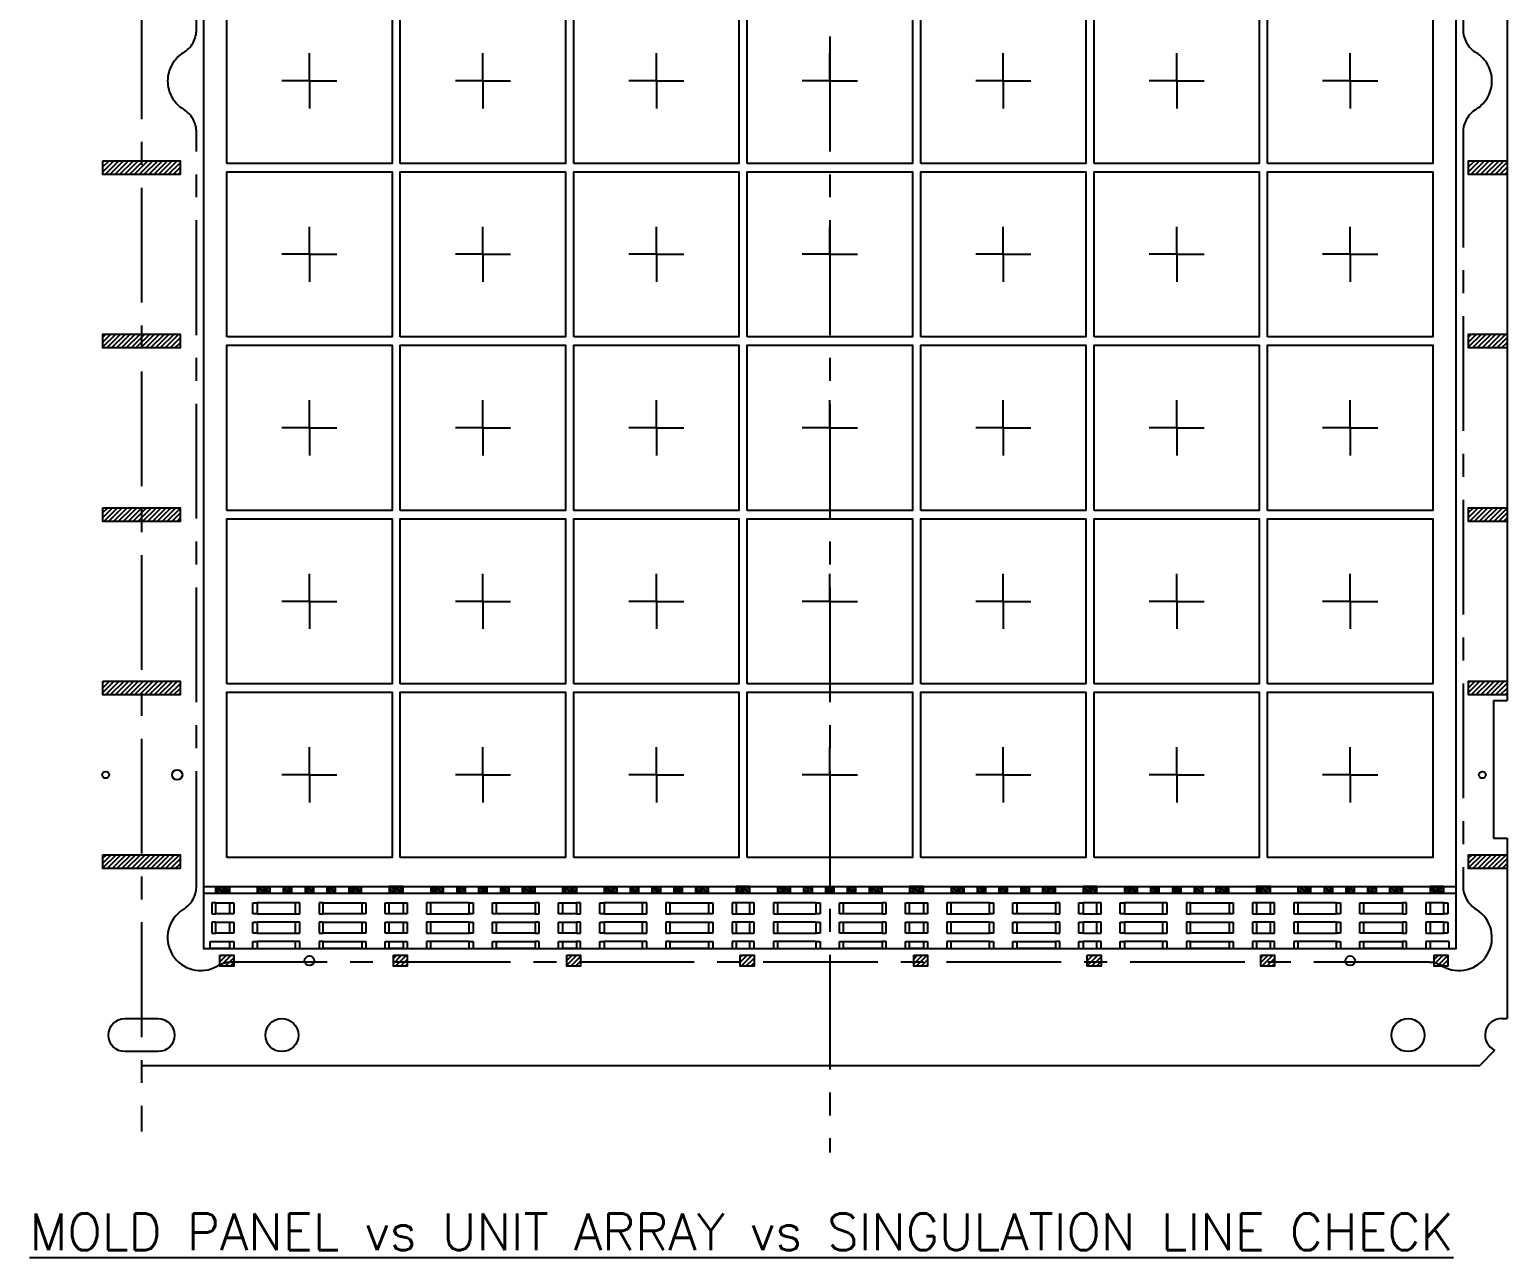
# Model space of a CAD drawing. Extents: x 300 to 380, y -89 to 40.
# Drawn here: x 299.7 to 380.2, y -88.7 to -21.9 of the extents above; entities that cross this region are included whole.
import ezdxf

# ---------------------------------------------------------------- set-up
doc = ezdxf.new("R2010")
doc.units = 0
doc.header["$LTSCALE"] = 5
doc.header["$MEASUREMENT"] = 0
doc.linetypes.add('CENTER', pattern=[2, 1.25, -0.25, 0.25, -0.25])
doc.layers.get('0').update_dxf_attribs({"linetype": 'CONTINUOUS'})
for name, color, linetype in [('CENTER', 1, 'CENTER'), ('Layer1', 4, 'CONTINUOUS'), ('SECTION', 6, 'CONTINUOUS')]:
    doc.layers.add(name, color=color, linetype=linetype)
doc.styles.add('ROMANS', font='romans.shx', dxfattribs={"height": 2})
pattern_1 = [(135, (325.42159, 675.751135), (-0.066291261, -0.066291261), [])]

# ---------------------------------------------------------------- blocks, each defined once
blk = doc.blocks.new('*U0')
at = {"linetype": 'ByBlock'}
blk.add_lwpolyline([(-4.5, -4.5), (-4.5, 4.5), (4.5, 4.5), (4.5, -4.5)], close=True, dxfattribs=at)
blk = doc.blocks.new('*U1')
at = {"color": 0, "linetype": 'ByBlock', "lineweight": -2}
for p in [(0, 75.6), (9.45, 75.6), (18.9, 75.6), (28.35, 75.6), (37.8, 75.6), (47.25, 75.6), (56.7, 75.6), (0, 66.15), (9.45, 66.15), (18.9, 66.15), (28.35, 66.15), (37.8, 66.15), (47.25, 66.15), (56.7, 66.15), (0, 56.7), (9.45, 56.7), (18.9, 56.7), (28.35, 56.7), (37.8, 56.7), (47.25, 56.7), (56.7, 56.7), (0, 47.25), (9.45, 47.25), (18.9, 47.25), (28.35, 47.25), (37.8, 47.25), (47.25, 47.25), (56.7, 47.25), (0, 37.8), (9.45, 37.8), (18.9, 37.8), (28.35, 37.8), (37.8, 37.8), (47.25, 37.8), (56.7, 37.8), (0, 28.35), (9.45, 28.35), (18.9, 28.35), (28.35, 28.35), (37.8, 28.35), (47.25, 28.35), (56.7, 28.35), (0, 18.9), (9.45, 18.9), (18.9, 18.9), (28.35, 18.9), (37.8, 18.9), (47.25, 18.9), (56.7, 18.9), (0, 9.45), (9.45, 9.45), (18.9, 9.45), (28.35, 9.45), (37.8, 9.45), (47.25, 9.45), (56.7, 9.45), (0, 0), (9.45, 0), (18.9, 0), (28.35, 0), (37.8, 0), (47.25, 0), (56.7, 0)]:
    blk.add_blockref('*U0', p, dxfattribs=at)

msp = doc.modelspace()

# ---------------------------------------------------------------- hatches: boundary and pattern name
at = {"layer": 'Layer1'}
h = msp.add_hatch(dxfattribs=at)
h.set_pattern_fill('ANSI31', color=256, scale=1.5, angle=180, style=0)
h.set_pattern_definition([(225, (716.21517, 275.76564), (0.13258252, -0.13258252), [])])
h.paths.add_polyline_path([(307.929, -67.545), (307.929, -66.795), (303.727, -66.795), (303.727, -67.545)])
h.paths.add_polyline_path([(307.929, -58.095), (307.929, -57.345), (303.727, -57.345), (303.727, -58.095)])
h.paths.add_polyline_path([(303.727, -47.895), (303.727, -48.645), (307.929, -48.645), (307.929, -47.895)])
h.paths.add_polyline_path([(307.929, -39.195), (307.929, -38.445), (303.727, -38.445), (303.727, -39.195)])
h.paths.add_polyline_path([(307.929, -29.745), (307.929, -28.995), (303.727, -28.995), (303.727, -29.745)])
h.paths.add_polyline_path([(307.929, -20.295), (307.929, -19.545), (303.727, -19.545), (303.727, -20.295)])
h.paths.add_polyline_path([(307.929, -10.845), (307.929, -10.095), (303.727, -10.095), (303.727, -10.845)])
h.paths.add_polyline_path([(307.929, -1.395), (307.929, -0.645), (303.727, -0.645), (303.727, -1.395)])
h.paths.add_polyline_path([(307.929, 8.055), (307.929, 8.805), (303.727, 8.805), (303.727, 8.055)])
h.paths.add_polyline_path([(303.727, 18.255), (303.727, 17.505), (307.929, 17.505), (307.929, 18.255)])
h = msp.add_hatch(dxfattribs=at)
h.set_pattern_fill('ANSI31', color=256, scale=1.5, angle=180, style=0)
h.set_pattern_definition([(225, (790.61517, 275.76564), (0.13258252, -0.13258252), [])])
h.paths.add_polyline_path([(380.229, 17.505), (380.229, 18.255), (378.127, 18.255), (378.127, 17.505)])
h.paths.add_polyline_path([(380.229, 8.055), (380.229, 8.805), (378.127, 8.805), (378.127, 8.055)])
h.paths.add_polyline_path([(380.229, -1.395), (380.229, -0.645), (378.127, -0.645), (378.127, -1.395)])
h.paths.add_polyline_path([(380.229, -10.845), (380.229, -10.095), (378.127, -10.095), (378.127, -10.845)])
h.paths.add_polyline_path([(380.229, -20.295), (380.229, -19.545), (378.127, -19.545), (378.127, -20.295)])
h.paths.add_polyline_path([(380.229, -29.745), (380.229, -28.995), (378.127, -28.995), (378.127, -29.745)])
h.paths.add_polyline_path([(380.229, -39.195), (380.229, -38.445), (378.127, -38.445), (378.127, -39.195)])
h.paths.add_polyline_path([(380.229, -48.645), (380.229, -47.895), (378.127, -47.895), (378.127, -48.645)])
h.paths.add_polyline_path([(380.229, -58.095), (380.229, -57.345), (378.127, -57.345), (378.127, -58.095)])
h.paths.add_polyline_path([(380.229, -67.545), (380.229, -66.795), (378.127, -66.795), (378.127, -67.545)])
h = msp.add_hatch(dxfattribs=at)
h.set_pattern_fill('ANSI31', color=256, scale=1.5, angle=180, style=0)
h.set_pattern_definition([(225, (791.21517, 179.91564), (0.13258252, -0.13258252), [])])
h.paths.add_polyline_path([(310.854, -72.87), (310.854, -72.27), (310.104, -72.27), (310.104, -72.87)])
h.paths.add_polyline_path([(320.304, -72.87), (320.304, -72.27), (319.554, -72.27), (319.554, -72.87)])
h.paths.add_polyline_path([(329.004, -72.27), (329.004, -72.87), (329.754, -72.87), (329.754, -72.27)])
h.paths.add_polyline_path([(338.454, -72.87), (339.204, -72.87), (339.204, -72.27), (338.454, -72.27)])
h.paths.add_polyline_path([(348.654, -72.87), (348.654, -72.27), (347.904, -72.27), (347.904, -72.87)])
h.paths.add_polyline_path([(357.354, -72.87), (358.104, -72.87), (358.104, -72.27), (357.354, -72.27)])
h.paths.add_polyline_path([(367.554, -72.27), (366.804, -72.27), (366.804, -72.87), (367.554, -72.87)])
h.paths.add_polyline_path([(376.254, -72.87), (377.004, -72.87), (377.004, -72.27), (376.254, -72.27)])
at = {"layer": 'SECTION'}
h = msp.add_hatch(dxfattribs=at)
h.set_pattern_fill('ANSI31', color=256, scale=0.75, angle=90, style=0)
h.set_pattern_definition(pattern_1)
h.paths.add_polyline_path([(310.629, -68.895), (310.629, -68.52), (309.879, -68.52), (309.879, -68.895)])
h.paths.add_polyline_path([(312.822, -68.895), (312.822, -68.52), (312.153, -68.52), (312.153, -68.895)])
h.paths.add_polyline_path([(314.01, -68.895), (314.01, -68.52), (313.572, -68.52), (313.572, -68.895)])
h.paths.add_polyline_path([(314.76, -68.895), (315.198, -68.895), (315.198, -68.52), (314.76, -68.52)])
h.paths.add_polyline_path([(316.386, -68.895), (316.386, -68.52), (315.948, -68.52), (315.948, -68.895)])
h.paths.add_polyline_path([(317.136, -68.52), (317.136, -68.895), (317.805, -68.895), (317.805, -68.52)])
h.paths.add_polyline_path([(320.079, -68.895), (320.079, -68.52), (319.329, -68.52), (319.329, -68.895)])
h.paths.add_polyline_path([(322.272, -68.895), (322.272, -68.52), (321.603, -68.52), (321.603, -68.895)])
h.paths.add_polyline_path([(323.46, -68.895), (323.46, -68.52), (323.022, -68.52), (323.022, -68.895)])
h.paths.add_polyline_path([(324.648, -68.895), (324.648, -68.52), (324.21, -68.52), (324.21, -68.895)])
h.paths.add_polyline_path([(325.836, -68.895), (325.836, -68.52), (325.398, -68.52), (325.398, -68.895)])
h.paths.add_polyline_path([(326.586, -68.52), (326.586, -68.895), (327.255, -68.895), (327.255, -68.52)])
h.paths.add_polyline_path([(328.779, -68.52), (328.779, -68.895), (329.529, -68.895), (329.529, -68.52)])
h = msp.add_hatch(dxfattribs=at)
h.set_pattern_fill('ANSI31', color=256, scale=0.75, angle=90, style=0)
h.set_pattern_definition(pattern_1)
h.paths.add_polyline_path([(331.722, -68.895), (331.722, -68.52), (331.053, -68.52), (331.053, -68.895)])
h.paths.add_polyline_path([(332.91, -68.52), (332.472, -68.52), (332.472, -68.895), (332.91, -68.895)])
h.paths.add_polyline_path([(334.098, -68.895), (334.098, -68.52), (333.66, -68.52), (333.66, -68.895)])
h.paths.add_polyline_path([(335.286, -68.52), (334.848, -68.52), (334.848, -68.895), (335.286, -68.895)])
h.paths.add_polyline_path([(336.705, -68.895), (336.705, -68.52), (336.036, -68.52), (336.036, -68.895)])
h.paths.add_polyline_path([(341.172, -68.52), (340.503, -68.52), (340.503, -68.895), (341.172, -68.895)])
h.paths.add_polyline_path([(341.922, -68.52), (341.922, -68.895), (342.36, -68.895), (342.36, -68.52)])
h.paths.add_polyline_path([(343.329, -68.52), (343.11, -68.52), (343.11, -68.895), (343.329, -68.895)])
h.paths.add_polyline_path([(343.329, -68.895), (343.548, -68.895), (343.548, -68.52), (343.329, -68.52)])
h.paths.add_polyline_path([(344.298, -68.895), (344.736, -68.895), (344.736, -68.52), (344.298, -68.52)])
h.paths.add_polyline_path([(345.486, -68.52), (345.486, -68.895), (346.155, -68.895), (346.155, -68.52)])
h.paths.add_polyline_path([(350.622, -68.895), (350.622, -68.52), (349.953, -68.52), (349.953, -68.895)])
h.paths.add_polyline_path([(351.81, -68.895), (351.81, -68.52), (351.372, -68.52), (351.372, -68.895)])
h.paths.add_polyline_path([(352.998, -68.52), (352.56, -68.52), (352.56, -68.895), (352.998, -68.895)])
h.paths.add_polyline_path([(354.186, -68.895), (354.186, -68.52), (353.748, -68.52), (353.748, -68.895)])
h.paths.add_polyline_path([(355.605, -68.895), (355.605, -68.52), (354.936, -68.52), (354.936, -68.895)])
h = msp.add_hatch(dxfattribs=at)
h.set_pattern_fill('ANSI31', color=256, scale=0.75, angle=90, style=0)
h.set_pattern_definition(pattern_1)
h.paths.add_polyline_path([(338.979, -68.895), (338.979, -68.52), (338.229, -68.52), (338.229, -68.895)])
h.paths.add_polyline_path([(348.429, -68.895), (348.429, -68.52), (347.679, -68.52), (347.679, -68.895)])
h = msp.add_hatch(dxfattribs=at)
h.set_pattern_fill('ANSI31', color=256, scale=0.75, angle=90, style=0)
h.set_pattern_definition(pattern_1)
h.paths.add_polyline_path([(357.879, -68.52), (357.129, -68.52), (357.129, -68.895), (357.879, -68.895)])
h.paths.add_polyline_path([(360.072, -68.52), (359.403, -68.52), (359.403, -68.895), (360.072, -68.895)])
h.paths.add_polyline_path([(361.26, -68.52), (360.822, -68.52), (360.822, -68.895), (361.26, -68.895)])
h.paths.add_polyline_path([(362.448, -68.52), (362.01, -68.52), (362.01, -68.895), (362.448, -68.895)])
h.paths.add_polyline_path([(363.636, -68.52), (363.198, -68.52), (363.198, -68.895), (363.636, -68.895)])
h.paths.add_polyline_path([(365.055, -68.52), (364.386, -68.52), (364.386, -68.895), (365.055, -68.895)])
h.paths.add_polyline_path([(367.329, -68.52), (366.579, -68.52), (366.579, -68.895), (367.329, -68.895)])
h.paths.add_polyline_path([(369.522, -68.52), (368.853, -68.52), (368.853, -68.895), (369.522, -68.895)])
h.paths.add_polyline_path([(370.71, -68.52), (370.272, -68.52), (370.272, -68.895), (370.71, -68.895)])
h.paths.add_polyline_path([(371.898, -68.52), (371.46, -68.52), (371.46, -68.895), (371.898, -68.895)])
h.paths.add_polyline_path([(373.086, -68.52), (372.648, -68.52), (372.648, -68.895), (373.086, -68.895)])
h.paths.add_polyline_path([(374.505, -68.52), (373.836, -68.52), (373.836, -68.895), (374.505, -68.895)])
h = msp.add_hatch(dxfattribs=at)
h.set_pattern_fill('ANSI31', color=256, scale=0.75, angle=90, style=0)
h.set_pattern_definition(pattern_1)
h.paths.add_polyline_path([(376.779, -68.895), (376.779, -68.52), (376.029, -68.52), (376.029, -68.895)])

# ---------------------------------------------------------------- linework, layer by layer
for p, q in [((380.229, 9.105), (380.229, -58.395)), ((379.479, -58.395), (379.479, -65.895)), ((379.479, -58.395), (380.229, -58.395)), ((379.479, -65.895), (380.229, -65.895)), ((380.229, -65.895), (380.229, -75.72)), ((309.204, -68.52), (377.454, -68.52)), ((309.204, -68.895), (377.454, -68.895)), ((379.929, -75.72), (380.229, -75.72)), ((378.734, -78.27), (379.562, -77.442)), ((305.829, -78.27), (378.734, -78.27))]:
    msp.add_line(p, q)
for points in [[(377.454, 22.605), (309.204, 22.605), (309.204, -71.895), (377.454, -71.895)], [(310.629, -69.42), (310.629, -70.02), (309.879, -70.02), (309.879, -69.42)], [(314.229, -69.42), (312.129, -69.42), (312.129, -70.02), (314.229, -70.02)], [(315.729, -70.02), (315.729, -69.42), (317.829, -69.42), (317.829, -70.02)], [(320.079, -69.42), (320.079, -70.02), (319.329, -70.02), (319.329, -69.42)], [(323.679, -70.02), (323.679, -69.42), (321.579, -69.42), (321.579, -70.02)], [(325.179, -69.42), (327.279, -69.42), (327.279, -70.02), (325.179, -70.02)], [(329.529, -69.42), (329.529, -70.02), (328.779, -70.02), (328.779, -69.42)], [(333.129, -69.42), (331.029, -69.42), (331.029, -70.02), (333.129, -70.02)], [(334.629, -70.02), (334.629, -69.42), (336.729, -69.42), (336.729, -70.02)], [(338.229, -69.42), (338.229, -70.02), (338.979, -70.02), (338.979, -69.42)], [(342.579, -70.02), (342.579, -69.42), (340.479, -69.42), (340.479, -70.02)], [(344.079, -69.42), (346.179, -69.42), (346.179, -70.02), (344.079, -70.02)], [(348.429, -69.42), (348.429, -70.02), (347.679, -70.02), (347.679, -69.42)], [(352.029, -70.02), (352.029, -69.42), (349.929, -69.42), (349.929, -70.02)], [(353.529, -69.42), (355.629, -69.42), (355.629, -70.02), (353.529, -70.02)], [(357.129, -69.42), (357.129, -70.02), (357.879, -70.02), (357.879, -69.42)], [(361.479, -69.42), (359.379, -69.42), (359.379, -70.02), (361.479, -70.02)], [(362.979, -70.02), (362.979, -69.42), (365.079, -69.42), (365.079, -70.02)], [(366.579, -69.42), (366.579, -70.02), (367.329, -70.02), (367.329, -69.42)], [(370.929, -70.02), (370.929, -69.42), (368.829, -69.42), (368.829, -70.02)], [(372.429, -69.42), (374.529, -69.42), (374.529, -70.02), (372.429, -70.02)], [(376.029, -69.42), (376.029, -70.02), (376.779, -70.02), (376.779, -69.42)], [(310.629, -70.47), (310.629, -71.07), (309.879, -71.07), (309.879, -70.47)], [(314.229, -70.47), (312.129, -70.47), (312.129, -71.07), (314.229, -71.07)], [(315.729, -71.07), (315.729, -70.47), (317.829, -70.47), (317.829, -71.07)], [(320.079, -70.47), (320.079, -71.07), (319.329, -71.07), (319.329, -70.47)], [(323.679, -71.07), (323.679, -70.47), (321.579, -70.47), (321.579, -71.07)], [(325.179, -70.47), (327.279, -70.47), (327.279, -71.07), (325.179, -71.07)], [(329.529, -70.47), (329.529, -71.07), (328.779, -71.07), (328.779, -70.47)], [(333.129, -70.47), (331.029, -70.47), (331.029, -71.07), (333.129, -71.07)], [(334.629, -71.07), (334.629, -70.47), (336.729, -70.47), (336.729, -71.07)], [(338.229, -70.47), (338.229, -71.07), (338.979, -71.07), (338.979, -70.47)], [(342.579, -71.07), (342.579, -70.47), (340.479, -70.47), (340.479, -71.07)], [(344.079, -70.47), (346.179, -70.47), (346.179, -71.07), (344.079, -71.07)], [(348.429, -70.47), (348.429, -71.07), (347.679, -71.07), (347.679, -70.47)], [(352.029, -71.07), (352.029, -70.47), (349.929, -70.47), (349.929, -71.07)], [(353.529, -70.47), (355.629, -70.47), (355.629, -71.07), (353.529, -71.07)], [(357.129, -70.47), (357.129, -71.07), (357.879, -71.07), (357.879, -70.47)], [(361.479, -70.47), (359.379, -70.47), (359.379, -71.07), (361.479, -71.07)], [(362.979, -71.07), (362.979, -70.47), (365.079, -70.47), (365.079, -71.07)], [(366.579, -70.47), (366.579, -71.07), (367.329, -71.07), (367.329, -70.47)], [(370.929, -71.07), (370.929, -70.47), (368.829, -70.47), (368.829, -71.07)], [(372.429, -70.47), (374.529, -70.47), (374.529, -71.07), (372.429, -71.07)], [(376.029, -70.47), (376.029, -71.07), (376.779, -71.07), (376.779, -70.47)], [(309.579, -71.52), (310.629, -71.52), (310.629, -71.895), (309.579, -71.895)], [(314.229, -71.52), (312.129, -71.52), (312.129, -71.895), (314.229, -71.895)], [(315.729, -71.895), (315.729, -71.52), (317.829, -71.52), (317.829, -71.895)], [(320.079, -71.52), (320.079, -71.895), (319.329, -71.895), (319.329, -71.52)], [(323.679, -71.895), (323.679, -71.52), (321.579, -71.52), (321.579, -71.895)], [(325.179, -71.52), (327.279, -71.52), (327.279, -71.895), (325.179, -71.895)], [(329.529, -71.52), (329.529, -71.895), (328.779, -71.895), (328.779, -71.52)], [(333.129, -71.52), (331.029, -71.52), (331.029, -71.895), (333.129, -71.895)], [(334.629, -71.895), (334.629, -71.52), (336.729, -71.52), (336.729, -71.895)], [(338.229, -71.52), (338.229, -71.895), (338.979, -71.895), (338.979, -71.52)], [(342.579, -71.895), (342.579, -71.52), (340.479, -71.52), (340.479, -71.895)], [(344.079, -71.52), (346.179, -71.52), (346.179, -71.895), (344.079, -71.895)], [(348.429, -71.52), (348.429, -71.895), (347.679, -71.895), (347.679, -71.52)], [(352.029, -71.895), (352.029, -71.52), (349.929, -71.52), (349.929, -71.895)], [(353.529, -71.52), (355.629, -71.52), (355.629, -71.895), (353.529, -71.895)], [(357.129, -71.52), (357.129, -71.895), (357.879, -71.895), (357.879, -71.52)], [(361.479, -71.52), (359.379, -71.52), (359.379, -71.895), (361.479, -71.895)], [(362.979, -71.895), (362.979, -71.52), (365.079, -71.52), (365.079, -71.895)], [(366.579, -71.52), (366.579, -71.895), (367.329, -71.895), (367.329, -71.52)], [(370.929, -71.895), (370.929, -71.52), (368.829, -71.52), (368.829, -71.895)], [(372.429, -71.52), (374.529, -71.52), (374.529, -71.895), (372.429, -71.895)], [(377.079, -71.52), (376.029, -71.52), (376.029, -71.895), (377.079, -71.895)]]:
    msp.add_lwpolyline(points, close=True)
msp.add_lwpolyline([(306.729, -75.72, -1), (306.729, -77.52), (304.929, -77.52, -1), (304.929, -75.72)], format="xyb", close=True)
for centre, radius in [((303.879, -62.445), 0.188), ((307.779, -62.445), 0.277), ((378.879, -62.445), 0.188), ((314.979, -72.57), 0.263), ((371.679, -72.57), 0.263), ((313.479, -76.62), 0.9), ((374.829, -76.62), 0.9)]:
    msp.add_circle(centre, radius)
msp.add_arc((379.929, -76.62), 0.9, 90, 245.9607)
at = {"layer": 'CENTER'}
for p, q in [((305.829, 29.524), (305.829, -81.871)), ((343.329, 27.76), (343.329, -83.008)), ((314.979, -24.645), (314.979, -23.145)), ((324.429, -24.645), (324.429, -23.145)), ((333.879, -24.645), (333.879, -23.145)), ((343.329, -24.645), (343.329, -23.145)), ((352.779, -24.645), (352.779, -23.145)), ((362.229, -24.645), (362.229, -23.145)), ((371.679, -24.645), (371.679, -23.145)), ((314.979, -24.645), (313.479, -24.645)), ((314.979, -24.645), (314.979, -26.145)), ((314.979, -24.645), (316.479, -24.645)), ((324.429, -24.645), (322.929, -24.645)), ((324.429, -24.645), (324.429, -26.145)), ((324.429, -24.645), (325.929, -24.645)), ((333.879, -24.645), (332.379, -24.645)), ((333.879, -24.645), (333.879, -26.145)), ((333.879, -24.645), (335.379, -24.645)), ((343.329, -24.645), (341.829, -24.645)), ((343.329, -24.645), (343.329, -26.145)), ((343.329, -24.645), (344.829, -24.645)), ((352.779, -24.645), (351.279, -24.645)), ((352.779, -24.645), (354.279, -24.645)), ((352.779, -24.645), (352.779, -26.145)), ((362.229, -24.645), (360.729, -24.645)), ((362.229, -24.645), (363.729, -24.645)), ((362.229, -24.645), (362.229, -26.145)), ((371.679, -24.645), (370.179, -24.645)), ((371.679, -24.645), (373.179, -24.645)), ((371.679, -24.645), (371.679, -26.145)), ((314.979, -34.095), (314.979, -32.595)), ((324.429, -34.095), (324.429, -32.595)), ((333.879, -34.095), (333.879, -32.595)), ((343.329, -34.095), (343.329, -32.595)), ((352.779, -34.095), (352.779, -32.595)), ((362.229, -34.095), (362.229, -32.595)), ((371.679, -34.095), (371.679, -32.595)), ((314.979, -34.095), (313.479, -34.095)), ((314.979, -34.095), (316.479, -34.095)), ((314.979, -34.095), (314.979, -35.595)), ((324.429, -34.095), (322.929, -34.095)), ((324.429, -34.095), (324.429, -35.595)), ((324.429, -34.095), (325.929, -34.095)), ((333.879, -34.095), (332.379, -34.095)), ((333.879, -34.095), (335.379, -34.095)), ((333.879, -34.095), (333.879, -35.595)), ((343.329, -34.095), (341.829, -34.095)), ((343.329, -34.095), (343.329, -35.595)), ((343.329, -34.095), (344.829, -34.095)), ((352.779, -34.095), (351.279, -34.095)), ((352.779, -34.095), (352.779, -35.595)), ((352.779, -34.095), (354.279, -34.095)), ((362.229, -34.095), (360.729, -34.095)), ((362.229, -34.095), (362.229, -35.595)), ((362.229, -34.095), (363.729, -34.095)), ((371.679, -34.095), (370.179, -34.095)), ((371.679, -34.095), (371.679, -35.595)), ((371.679, -34.095), (373.179, -34.095)), ((314.979, -43.545), (314.979, -42.045)), ((324.429, -43.545), (324.429, -42.045)), ((333.879, -43.545), (333.879, -42.045)), ((343.329, -43.545), (343.329, -42.045)), ((352.779, -43.545), (352.779, -42.045)), ((362.229, -43.545), (362.229, -42.045)), ((371.679, -43.545), (371.679, -42.045)), ((314.979, -43.545), (313.479, -43.545)), ((314.979, -43.545), (314.979, -45.045)), ((314.979, -43.545), (316.479, -43.545)), ((324.429, -43.545), (322.929, -43.545)), ((324.429, -43.545), (324.429, -45.045)), ((324.429, -43.545), (325.929, -43.545)), ((333.879, -43.545), (332.379, -43.545)), ((333.879, -43.545), (333.879, -45.045)), ((333.879, -43.545), (335.379, -43.545)), ((343.329, -43.545), (341.829, -43.545)), ((343.329, -43.545), (343.329, -45.045)), ((343.329, -43.545), (344.829, -43.545)), ((352.779, -43.545), (351.279, -43.545)), ((352.779, -43.545), (352.779, -45.045)), ((352.779, -43.545), (354.279, -43.545)), ((362.229, -43.545), (360.729, -43.545)), ((362.229, -43.545), (362.229, -45.045)), ((362.229, -43.545), (363.729, -43.545)), ((371.679, -43.545), (370.179, -43.545)), ((371.679, -43.545), (371.679, -45.045)), ((371.679, -43.545), (373.179, -43.545)), ((314.979, -52.995), (314.979, -51.495)), ((324.429, -52.995), (324.429, -51.495)), ((333.879, -52.995), (333.879, -51.495)), ((343.329, -52.995), (343.329, -51.495)), ((352.779, -52.995), (352.779, -51.495)), ((362.229, -52.995), (362.229, -51.495)), ((371.679, -52.995), (371.679, -51.495)), ((314.979, -52.995), (313.479, -52.995)), ((314.979, -52.995), (316.479, -52.995)), ((314.979, -52.995), (314.979, -54.495)), ((324.429, -52.995), (322.929, -52.995)), ((324.429, -52.995), (324.429, -54.495)), ((324.429, -52.995), (325.929, -52.995)), ((333.879, -52.995), (332.379, -52.995)), ((333.879, -52.995), (335.379, -52.995)), ((333.879, -52.995), (333.879, -54.495)), ((343.329, -52.995), (341.829, -52.995)), ((343.329, -52.995), (343.329, -54.495)), ((343.329, -52.995), (344.829, -52.995)), ((352.779, -52.995), (351.279, -52.995)), ((352.779, -52.995), (352.779, -54.495)), ((352.779, -52.995), (354.279, -52.995)), ((362.229, -52.995), (360.729, -52.995)), ((362.229, -52.995), (362.229, -54.495)), ((362.229, -52.995), (363.729, -52.995)), ((371.679, -52.995), (370.179, -52.995)), ((371.679, -52.995), (371.679, -54.495)), ((371.679, -52.995), (373.179, -52.995)), ((314.979, -62.445), (314.979, -60.945)), ((324.429, -62.445), (324.429, -60.945)), ((333.879, -62.445), (333.879, -60.945)), ((343.329, -62.445), (343.329, -60.945)), ((352.779, -62.445), (352.779, -60.945)), ((362.229, -62.445), (362.229, -60.945)), ((371.679, -62.445), (371.679, -60.945)), ((314.979, -62.445), (313.479, -62.445)), ((314.979, -62.445), (314.979, -63.945)), ((314.979, -62.445), (316.479, -62.445)), ((324.429, -62.445), (322.929, -62.445)), ((324.429, -62.445), (324.429, -63.945)), ((324.429, -62.445), (325.929, -62.445)), ((333.879, -62.445), (332.379, -62.445)), ((333.879, -62.445), (333.879, -63.945)), ((333.879, -62.445), (335.379, -62.445)), ((343.329, -62.445), (341.829, -62.445)), ((343.329, -62.445), (344.829, -62.445)), ((343.329, -62.445), (343.329, -63.945)), ((352.779, -62.445), (351.279, -62.445)), ((352.779, -62.445), (354.279, -62.445)), ((352.779, -62.445), (352.779, -63.945)), ((362.229, -62.445), (360.729, -62.445)), ((362.229, -62.445), (363.729, -62.445)), ((362.229, -62.445), (362.229, -63.945)), ((371.679, -62.445), (370.179, -62.445)), ((371.679, -62.445), (373.179, -62.445)), ((371.679, -62.445), (371.679, -63.945))]:
    msp.add_line(p, q, dxfattribs=at)
at = {"layer": 'CENTER', "color": 1, "linetype": 'CENTER'}
msp.add_lwpolyline([(308.113, -23.119, 0.260875), (308.829, -21.84), (308.829, 19.184, 0.260875), (308.113, 20.462, -0.989214), (309.961, 23.551, 0.132863), (310.718, 23.347), (375.94, 23.347, 0.132863), (376.697, 23.551, -0.989214), (378.545, 20.462, 0.260875), (377.829, 19.184), (377.829, -21.84, 0.260875), (378.545, -23.119, -0.559851), (378.545, -26.188, 0.260875), (377.829, -27.466), (377.829, -68.49, 0.260875), (378.545, -69.769, -0.989214), (376.697, -72.858, 0.132863), (375.94, -72.653), (310.718, -72.653, 0.132863), (309.961, -72.858, -0.989214), (308.113, -69.769, 0.260875), (308.829, -68.49), (308.829, -27.466, 0.260875), (308.113, -26.188, -0.559851)], format="xyb", close=True, dxfattribs=at)
at = {"layer": 'Layer1'}
for p, q in [((309.879, -69.42), (309.654, -69.42)), ((309.654, -69.42), (309.654, -70.02)), ((309.654, -70.02), (309.879, -70.02)), ((310.629, -69.42), (310.854, -69.42)), ((310.854, -70.02), (310.629, -70.02)), ((310.854, -69.42), (310.854, -70.02)), ((311.904, -69.42), (312.129, -69.42)), ((311.904, -70.02), (311.904, -69.42)), ((312.129, -70.02), (311.904, -70.02)), ((314.454, -69.42), (314.229, -69.42)), ((314.229, -70.02), (314.454, -70.02)), ((314.454, -70.02), (314.454, -69.42)), ((315.729, -69.42), (315.504, -69.42)), ((315.504, -69.42), (315.504, -70.02)), ((315.504, -70.02), (315.729, -70.02)), ((317.829, -69.42), (318.054, -69.42)), ((318.054, -70.02), (317.829, -70.02)), ((318.054, -69.42), (318.054, -70.02)), ((319.104, -69.42), (319.329, -69.42)), ((319.104, -70.02), (319.104, -69.42)), ((319.329, -70.02), (319.104, -70.02)), ((320.079, -69.42), (320.304, -69.42)), ((320.304, -70.02), (320.079, -70.02)), ((320.304, -69.42), (320.304, -70.02)), ((321.579, -69.42), (321.354, -69.42)), ((321.354, -69.42), (321.354, -70.02)), ((321.354, -70.02), (321.579, -70.02)), ((323.679, -69.42), (323.904, -69.42)), ((323.904, -70.02), (323.679, -70.02)), ((323.904, -69.42), (323.904, -70.02)), ((324.954, -69.42), (325.179, -69.42)), ((324.954, -70.02), (324.954, -69.42)), ((325.179, -70.02), (324.954, -70.02)), ((327.504, -69.42), (327.279, -69.42)), ((327.279, -70.02), (327.504, -70.02)), ((327.504, -70.02), (327.504, -69.42)), ((328.554, -69.42), (328.779, -69.42)), ((328.554, -70.02), (328.554, -69.42)), ((328.779, -70.02), (328.554, -70.02)), ((329.754, -69.42), (329.529, -69.42)), ((329.529, -70.02), (329.754, -70.02)), ((329.754, -70.02), (329.754, -69.42)), ((330.804, -69.42), (331.029, -69.42)), ((330.804, -70.02), (330.804, -69.42)), ((331.029, -70.02), (330.804, -70.02)), ((333.354, -69.42), (333.129, -69.42)), ((333.129, -70.02), (333.354, -70.02)), ((333.354, -70.02), (333.354, -69.42)), ((334.629, -69.42), (334.404, -69.42)), ((334.404, -69.42), (334.404, -70.02)), ((334.404, -70.02), (334.629, -70.02)), ((336.729, -69.42), (336.954, -69.42)), ((336.954, -70.02), (336.729, -70.02)), ((336.954, -69.42), (336.954, -70.02)), ((338.229, -69.42), (338.004, -69.42)), ((338.004, -69.42), (338.004, -70.02)), ((338.004, -70.02), (338.229, -70.02)), ((339.204, -69.42), (338.979, -69.42)), ((338.979, -70.02), (339.204, -70.02)), ((339.204, -70.02), (339.204, -69.42)), ((340.479, -69.42), (340.254, -69.42)), ((340.254, -69.42), (340.254, -70.02)), ((340.254, -70.02), (340.479, -70.02)), ((342.579, -69.42), (342.804, -69.42)), ((342.804, -70.02), (342.579, -70.02)), ((342.804, -69.42), (342.804, -70.02)), ((343.854, -69.42), (344.079, -69.42)), ((343.854, -70.02), (343.854, -69.42)), ((344.079, -70.02), (343.854, -70.02)), ((346.404, -69.42), (346.179, -69.42)), ((346.179, -70.02), (346.404, -70.02)), ((346.404, -70.02), (346.404, -69.42)), ((347.454, -69.42), (347.679, -69.42)), ((347.454, -70.02), (347.454, -69.42)), ((347.679, -70.02), (347.454, -70.02)), ((348.429, -69.42), (348.654, -69.42)), ((348.654, -70.02), (348.429, -70.02)), ((348.654, -69.42), (348.654, -70.02)), ((349.929, -69.42), (349.704, -69.42)), ((349.704, -69.42), (349.704, -70.02)), ((349.704, -70.02), (349.929, -70.02)), ((352.029, -69.42), (352.254, -69.42)), ((352.254, -70.02), (352.029, -70.02)), ((352.254, -69.42), (352.254, -70.02)), ((353.304, -69.42), (353.529, -69.42)), ((353.304, -70.02), (353.304, -69.42)), ((353.529, -70.02), (353.304, -70.02)), ((355.854, -69.42), (355.629, -69.42)), ((355.629, -70.02), (355.854, -70.02)), ((355.854, -70.02), (355.854, -69.42)), ((356.904, -69.42), (357.129, -69.42)), ((356.904, -70.02), (356.904, -69.42)), ((357.129, -70.02), (356.904, -70.02)), ((358.104, -69.42), (357.879, -69.42)), ((357.879, -70.02), (358.104, -70.02)), ((358.104, -70.02), (358.104, -69.42)), ((359.154, -69.42), (359.379, -69.42)), ((359.154, -70.02), (359.154, -69.42)), ((359.379, -70.02), (359.154, -70.02)), ((361.704, -69.42), (361.479, -69.42)), ((361.479, -70.02), (361.704, -70.02)), ((361.704, -70.02), (361.704, -69.42)), ((362.979, -69.42), (362.754, -69.42)), ((362.754, -69.42), (362.754, -70.02)), ((362.754, -70.02), (362.979, -70.02)), ((365.079, -69.42), (365.304, -69.42)), ((365.304, -70.02), (365.079, -70.02)), ((365.304, -69.42), (365.304, -70.02)), ((366.579, -69.42), (366.354, -69.42)), ((366.354, -69.42), (366.354, -70.02)), ((366.354, -70.02), (366.579, -70.02)), ((367.554, -69.42), (367.329, -69.42)), ((367.329, -70.02), (367.554, -70.02)), ((367.554, -70.02), (367.554, -69.42)), ((368.829, -69.42), (368.604, -69.42)), ((368.604, -69.42), (368.604, -70.02)), ((368.604, -70.02), (368.829, -70.02)), ((370.929, -69.42), (371.154, -69.42)), ((371.154, -70.02), (370.929, -70.02)), ((371.154, -69.42), (371.154, -70.02)), ((372.204, -69.42), (372.429, -69.42)), ((372.204, -70.02), (372.204, -69.42)), ((372.429, -70.02), (372.204, -70.02)), ((374.754, -69.42), (374.529, -69.42)), ((374.529, -70.02), (374.754, -70.02)), ((374.754, -70.02), (374.754, -69.42)), ((376.029, -69.42), (375.804, -69.42)), ((375.804, -69.42), (375.804, -70.02)), ((375.804, -70.02), (376.029, -70.02)), ((376.779, -69.42), (377.004, -69.42)), ((377.004, -70.02), (376.779, -70.02)), ((377.004, -69.42), (377.004, -70.02)), ((309.879, -70.47), (309.654, -70.47)), ((309.654, -70.47), (309.654, -71.07)), ((310.629, -70.47), (310.854, -70.47)), ((310.854, -70.47), (310.854, -71.07)), ((311.904, -70.47), (312.129, -70.47)), ((311.904, -71.07), (311.904, -70.47)), ((314.454, -70.47), (314.229, -70.47)), ((314.454, -71.07), (314.454, -70.47)), ((315.729, -70.47), (315.504, -70.47)), ((315.504, -70.47), (315.504, -71.07)), ((317.829, -70.47), (318.054, -70.47)), ((318.054, -70.47), (318.054, -71.07)), ((319.104, -70.47), (319.329, -70.47)), ((319.104, -71.07), (319.104, -70.47)), ((320.079, -70.47), (320.304, -70.47)), ((320.304, -70.47), (320.304, -71.07)), ((321.579, -70.47), (321.354, -70.47)), ((321.354, -70.47), (321.354, -71.07)), ((323.679, -70.47), (323.904, -70.47)), ((323.904, -70.47), (323.904, -71.07)), ((324.954, -70.47), (325.179, -70.47)), ((324.954, -71.07), (324.954, -70.47)), ((327.504, -70.47), (327.279, -70.47)), ((327.504, -71.07), (327.504, -70.47)), ((328.554, -70.47), (328.779, -70.47)), ((328.554, -71.07), (328.554, -70.47)), ((329.754, -70.47), (329.529, -70.47)), ((329.754, -71.07), (329.754, -70.47)), ((330.804, -70.47), (331.029, -70.47)), ((330.804, -71.07), (330.804, -70.47)), ((333.354, -70.47), (333.129, -70.47)), ((333.354, -71.07), (333.354, -70.47)), ((334.629, -70.47), (334.404, -70.47)), ((334.404, -70.47), (334.404, -71.07)), ((336.729, -70.47), (336.954, -70.47)), ((336.954, -70.47), (336.954, -71.07)), ((338.229, -70.47), (338.004, -70.47)), ((338.004, -70.47), (338.004, -71.07)), ((339.204, -70.47), (338.979, -70.47)), ((339.204, -71.07), (339.204, -70.47)), ((340.479, -70.47), (340.254, -70.47)), ((340.254, -70.47), (340.254, -71.07)), ((342.579, -70.47), (342.804, -70.47)), ((342.804, -70.47), (342.804, -71.07)), ((343.854, -70.47), (344.079, -70.47)), ((343.854, -71.07), (343.854, -70.47)), ((346.404, -70.47), (346.179, -70.47)), ((346.404, -71.07), (346.404, -70.47)), ((347.454, -70.47), (347.679, -70.47)), ((347.454, -71.07), (347.454, -70.47)), ((348.429, -70.47), (348.654, -70.47)), ((348.654, -70.47), (348.654, -71.07)), ((349.929, -70.47), (349.704, -70.47)), ((349.704, -70.47), (349.704, -71.07)), ((352.029, -70.47), (352.254, -70.47)), ((352.254, -70.47), (352.254, -71.07)), ((353.304, -70.47), (353.529, -70.47)), ((353.304, -71.07), (353.304, -70.47)), ((355.854, -70.47), (355.629, -70.47)), ((355.854, -71.07), (355.854, -70.47)), ((356.904, -70.47), (357.129, -70.47)), ((356.904, -71.07), (356.904, -70.47)), ((358.104, -70.47), (357.879, -70.47)), ((358.104, -71.07), (358.104, -70.47)), ((359.154, -70.47), (359.379, -70.47)), ((359.154, -71.07), (359.154, -70.47)), ((361.704, -70.47), (361.479, -70.47)), ((361.704, -71.07), (361.704, -70.47)), ((362.979, -70.47), (362.754, -70.47)), ((362.754, -70.47), (362.754, -71.07)), ((365.079, -70.47), (365.304, -70.47)), ((365.304, -70.47), (365.304, -71.07)), ((366.579, -70.47), (366.354, -70.47)), ((366.354, -70.47), (366.354, -71.07)), ((367.554, -70.47), (367.329, -70.47)), ((367.554, -71.07), (367.554, -70.47)), ((368.829, -70.47), (368.604, -70.47)), ((368.604, -70.47), (368.604, -71.07)), ((370.929, -70.47), (371.154, -70.47)), ((371.154, -70.47), (371.154, -71.07)), ((372.204, -70.47), (372.429, -70.47)), ((372.204, -71.07), (372.204, -70.47)), ((374.754, -70.47), (374.529, -70.47)), ((374.754, -71.07), (374.754, -70.47)), ((376.029, -70.47), (375.804, -70.47)), ((375.804, -70.47), (375.804, -71.07)), ((376.779, -70.47), (377.004, -70.47)), ((377.004, -70.47), (377.004, -71.07)), ((309.654, -71.07), (309.879, -71.07)), ((310.854, -71.07), (310.629, -71.07)), ((310.629, -71.52), (310.854, -71.52)), ((310.854, -71.52), (310.854, -71.895)), ((312.129, -71.07), (311.904, -71.07)), ((311.904, -71.52), (312.129, -71.52)), ((311.904, -71.895), (311.904, -71.52)), ((314.229, -71.07), (314.454, -71.07)), ((314.454, -71.52), (314.229, -71.52)), ((314.454, -71.895), (314.454, -71.52)), ((315.504, -71.07), (315.729, -71.07)), ((315.729, -71.52), (315.504, -71.52)), ((315.504, -71.52), (315.504, -71.895)), ((318.054, -71.07), (317.829, -71.07)), ((317.829, -71.52), (318.054, -71.52)), ((318.054, -71.52), (318.054, -71.895)), ((319.329, -71.07), (319.104, -71.07)), ((319.104, -71.52), (319.329, -71.52)), ((319.104, -71.895), (319.104, -71.52)), ((320.304, -71.07), (320.079, -71.07)), ((320.079, -71.52), (320.304, -71.52)), ((320.304, -71.52), (320.304, -71.895)), ((321.354, -71.07), (321.579, -71.07)), ((321.579, -71.52), (321.354, -71.52)), ((321.354, -71.52), (321.354, -71.895)), ((323.904, -71.07), (323.679, -71.07)), ((323.679, -71.52), (323.904, -71.52)), ((323.904, -71.52), (323.904, -71.895)), ((325.179, -71.07), (324.954, -71.07)), ((324.954, -71.52), (325.179, -71.52)), ((324.954, -71.895), (324.954, -71.52)), ((327.279, -71.07), (327.504, -71.07)), ((327.504, -71.52), (327.279, -71.52)), ((327.504, -71.895), (327.504, -71.52)), ((328.779, -71.07), (328.554, -71.07)), ((328.554, -71.52), (328.779, -71.52)), ((328.554, -71.895), (328.554, -71.52)), ((329.529, -71.07), (329.754, -71.07)), ((329.754, -71.52), (329.529, -71.52)), ((329.754, -71.895), (329.754, -71.52)), ((331.029, -71.07), (330.804, -71.07)), ((330.804, -71.52), (331.029, -71.52)), ((330.804, -71.895), (330.804, -71.52)), ((333.129, -71.07), (333.354, -71.07)), ((333.354, -71.52), (333.129, -71.52)), ((333.354, -71.895), (333.354, -71.52)), ((334.404, -71.07), (334.629, -71.07)), ((334.629, -71.52), (334.404, -71.52)), ((334.404, -71.52), (334.404, -71.895)), ((336.954, -71.07), (336.729, -71.07)), ((336.729, -71.52), (336.954, -71.52)), ((336.954, -71.52), (336.954, -71.895)), ((338.004, -71.07), (338.229, -71.07)), ((338.229, -71.52), (338.004, -71.52)), ((338.004, -71.52), (338.004, -71.895)), ((338.979, -71.07), (339.204, -71.07)), ((339.204, -71.52), (338.979, -71.52)), ((339.204, -71.895), (339.204, -71.52)), ((340.254, -71.07), (340.479, -71.07)), ((340.479, -71.52), (340.254, -71.52)), ((340.254, -71.52), (340.254, -71.895)), ((342.804, -71.07), (342.579, -71.07)), ((342.579, -71.52), (342.804, -71.52)), ((342.804, -71.52), (342.804, -71.895)), ((344.079, -71.07), (343.854, -71.07)), ((343.854, -71.52), (344.079, -71.52)), ((343.854, -71.895), (343.854, -71.52)), ((346.179, -71.07), (346.404, -71.07)), ((346.404, -71.52), (346.179, -71.52)), ((346.404, -71.895), (346.404, -71.52)), ((347.679, -71.07), (347.454, -71.07)), ((347.454, -71.52), (347.679, -71.52)), ((347.454, -71.895), (347.454, -71.52)), ((348.654, -71.07), (348.429, -71.07)), ((348.429, -71.52), (348.654, -71.52)), ((348.654, -71.52), (348.654, -71.895)), ((349.704, -71.07), (349.929, -71.07)), ((349.929, -71.52), (349.704, -71.52)), ((349.704, -71.52), (349.704, -71.895)), ((352.254, -71.07), (352.029, -71.07)), ((352.029, -71.52), (352.254, -71.52)), ((352.254, -71.52), (352.254, -71.895)), ((353.529, -71.07), (353.304, -71.07)), ((353.304, -71.52), (353.529, -71.52)), ((353.304, -71.895), (353.304, -71.52)), ((355.629, -71.07), (355.854, -71.07)), ((355.854, -71.52), (355.629, -71.52)), ((355.854, -71.895), (355.854, -71.52)), ((357.129, -71.07), (356.904, -71.07)), ((356.904, -71.52), (357.129, -71.52)), ((356.904, -71.895), (356.904, -71.52)), ((357.879, -71.07), (358.104, -71.07)), ((358.104, -71.52), (357.879, -71.52)), ((358.104, -71.895), (358.104, -71.52)), ((359.379, -71.07), (359.154, -71.07)), ((359.154, -71.52), (359.379, -71.52)), ((359.154, -71.895), (359.154, -71.52)), ((361.479, -71.07), (361.704, -71.07)), ((361.704, -71.52), (361.479, -71.52)), ((361.704, -71.895), (361.704, -71.52)), ((362.754, -71.07), (362.979, -71.07)), ((362.979, -71.52), (362.754, -71.52)), ((362.754, -71.52), (362.754, -71.895)), ((365.304, -71.07), (365.079, -71.07)), ((365.079, -71.52), (365.304, -71.52)), ((365.304, -71.52), (365.304, -71.895)), ((366.354, -71.07), (366.579, -71.07)), ((366.579, -71.52), (366.354, -71.52)), ((366.354, -71.52), (366.354, -71.895)), ((367.329, -71.07), (367.554, -71.07)), ((367.554, -71.52), (367.329, -71.52)), ((367.554, -71.895), (367.554, -71.52)), ((368.604, -71.07), (368.829, -71.07)), ((368.829, -71.52), (368.604, -71.52)), ((368.604, -71.52), (368.604, -71.895)), ((371.154, -71.07), (370.929, -71.07)), ((370.929, -71.52), (371.154, -71.52)), ((371.154, -71.52), (371.154, -71.895)), ((372.429, -71.07), (372.204, -71.07)), ((372.204, -71.52), (372.429, -71.52)), ((372.204, -71.895), (372.204, -71.52)), ((374.529, -71.07), (374.754, -71.07)), ((374.754, -71.52), (374.529, -71.52)), ((374.754, -71.895), (374.754, -71.52)), ((375.804, -71.07), (376.029, -71.07)), ((376.029, -71.52), (375.804, -71.52)), ((375.804, -71.52), (375.804, -71.895)), ((377.004, -71.07), (376.779, -71.07))]:
    msp.add_line(p, q, dxfattribs=at)
for points in [[(303.727, -28.995), (307.929, -28.995), (307.929, -29.745), (303.727, -29.745)], [(307.929, -38.445), (307.929, -38.445), (307.929, -39.195), (303.727, -39.195), (303.727, -39.195), (303.727, -38.445)], [(303.727, -47.895), (307.929, -47.895), (307.929, -48.645), (303.727, -48.645)], [(303.727, -57.345), (307.929, -57.345), (307.929, -58.095), (303.727, -58.095)], [(303.727, -66.795), (307.929, -66.795), (307.929, -67.545), (303.727, -67.545)], [(310.104, -72.27), (310.854, -72.27), (310.854, -72.87), (310.104, -72.87)], [(319.554, -72.27), (320.304, -72.27), (320.304, -72.87), (319.554, -72.87)], [(329.004, -72.27), (329.754, -72.27), (329.754, -72.87), (329.004, -72.87)], [(338.454, -72.27), (339.204, -72.27), (339.204, -72.87), (338.454, -72.87)], [(347.904, -72.27), (348.654, -72.27), (348.654, -72.87), (347.904, -72.87)], [(357.354, -72.27), (358.104, -72.27), (358.104, -72.87), (357.354, -72.87)], [(366.804, -72.27), (367.554, -72.27), (367.554, -72.87), (366.804, -72.87)], [(376.254, -72.27), (377.004, -72.27), (377.004, -72.87), (376.254, -72.87)]]:
    msp.add_lwpolyline(points, close=True, dxfattribs=at)
for points in [[(380.229, -29.745), (378.127, -29.745), (378.127, -28.995), (380.229, -28.995)], [(380.229, -39.195), (378.127, -39.195), (378.127, -39.195), (378.127, -38.445), (380.229, -38.445)], [(380.229, -48.645), (378.127, -48.645), (378.127, -47.895), (380.246, -47.895)], [(380.229, -58.095), (378.127, -58.095), (378.127, -57.345), (380.229, -57.345)], [(380.229, -67.545), (378.127, -67.545), (378.127, -66.795), (380.229, -66.795)]]:
    msp.add_lwpolyline(points, dxfattribs=at)
at = {"layer": 'SECTION'}
for points in [[(309.879, -68.52), (310.629, -68.52), (310.629, -68.895), (309.879, -68.895)], [(312.153, -68.52), (312.822, -68.52), (312.822, -68.895), (312.153, -68.895)], [(313.572, -68.52), (314.01, -68.52), (314.01, -68.895), (313.572, -68.895)], [(314.76, -68.52), (315.198, -68.52), (315.198, -68.895), (314.76, -68.895)], [(315.948, -68.52), (316.386, -68.52), (316.386, -68.895), (315.948, -68.895)], [(317.136, -68.52), (317.805, -68.52), (317.805, -68.895), (317.136, -68.895)], [(320.079, -68.52), (319.329, -68.52), (319.329, -68.895), (320.079, -68.895)], [(321.603, -68.52), (322.272, -68.52), (322.272, -68.895), (321.603, -68.895)], [(323.022, -68.52), (323.46, -68.52), (323.46, -68.895), (323.022, -68.895)], [(324.21, -68.52), (324.648, -68.52), (324.648, -68.895), (324.21, -68.895)], [(325.398, -68.52), (325.836, -68.52), (325.836, -68.895), (325.398, -68.895)], [(326.586, -68.52), (327.255, -68.52), (327.255, -68.895), (326.586, -68.895)], [(328.779, -68.52), (329.529, -68.52), (329.529, -68.895), (328.779, -68.895)], [(331.053, -68.52), (331.722, -68.52), (331.722, -68.895), (331.053, -68.895)], [(332.472, -68.52), (332.91, -68.52), (332.91, -68.895), (332.472, -68.895)], [(333.66, -68.52), (334.098, -68.52), (334.098, -68.895), (333.66, -68.895)], [(334.848, -68.52), (335.286, -68.52), (335.286, -68.895), (334.848, -68.895)], [(336.036, -68.52), (336.705, -68.52), (336.705, -68.895), (336.036, -68.895)], [(338.979, -68.52), (338.229, -68.52), (338.229, -68.895), (338.979, -68.895)], [(340.503, -68.52), (341.172, -68.52), (341.172, -68.895), (340.503, -68.895)], [(341.922, -68.52), (342.36, -68.52), (342.36, -68.895), (341.922, -68.895)], [(343.11, -68.52), (343.548, -68.52), (343.548, -68.895), (343.11, -68.895)], [(344.298, -68.52), (344.736, -68.52), (344.736, -68.895), (344.298, -68.895)], [(345.486, -68.52), (346.155, -68.52), (346.155, -68.895), (345.486, -68.895)], [(348.429, -68.52), (347.679, -68.52), (347.679, -68.895), (348.429, -68.895)], [(349.953, -68.52), (350.622, -68.52), (350.622, -68.895), (349.953, -68.895)], [(351.372, -68.52), (351.81, -68.52), (351.81, -68.895), (351.372, -68.895)], [(352.56, -68.52), (352.998, -68.52), (352.998, -68.895), (352.56, -68.895)], [(353.748, -68.52), (354.186, -68.52), (354.186, -68.895), (353.748, -68.895)], [(354.936, -68.52), (355.605, -68.52), (355.605, -68.895), (354.936, -68.895)], [(357.879, -68.52), (357.129, -68.52), (357.129, -68.895), (357.879, -68.895)], [(359.403, -68.52), (360.072, -68.52), (360.072, -68.895), (359.403, -68.895)], [(360.822, -68.52), (361.26, -68.52), (361.26, -68.895), (360.822, -68.895)], [(362.01, -68.52), (362.448, -68.52), (362.448, -68.895), (362.01, -68.895)], [(363.198, -68.52), (363.636, -68.52), (363.636, -68.895), (363.198, -68.895)], [(364.386, -68.52), (365.055, -68.52), (365.055, -68.895), (364.386, -68.895)], [(367.329, -68.52), (366.579, -68.52), (366.579, -68.895), (367.329, -68.895)], [(368.853, -68.52), (369.522, -68.52), (369.522, -68.895), (368.853, -68.895)], [(370.272, -68.52), (370.71, -68.52), (370.71, -68.895), (370.272, -68.895)], [(371.46, -68.52), (371.898, -68.52), (371.898, -68.895), (371.46, -68.895)], [(372.648, -68.52), (373.086, -68.52), (373.086, -68.895), (372.648, -68.895)], [(373.836, -68.52), (374.505, -68.52), (374.505, -68.895), (373.836, -68.895)], [(376.779, -68.52), (376.029, -68.52), (376.029, -68.895), (376.779, -68.895)]]:
    msp.add_lwpolyline(points, close=True, dxfattribs=at)

# ---------------------------------------------------------------- block references
msp.add_blockref('*U1', (314.979, -62.445))

# ---------------------------------------------------------------- texts
at = {"style": 'ROMANS'}
msp.add_text('%%UMOLD PANEL vs UNIT ARRAY vs SINGULATION LINE CHECK', height=2, dxfattribs=at).set_placement((299.732, -88.328, -15))

doc.saveas('drawing.dxf')
